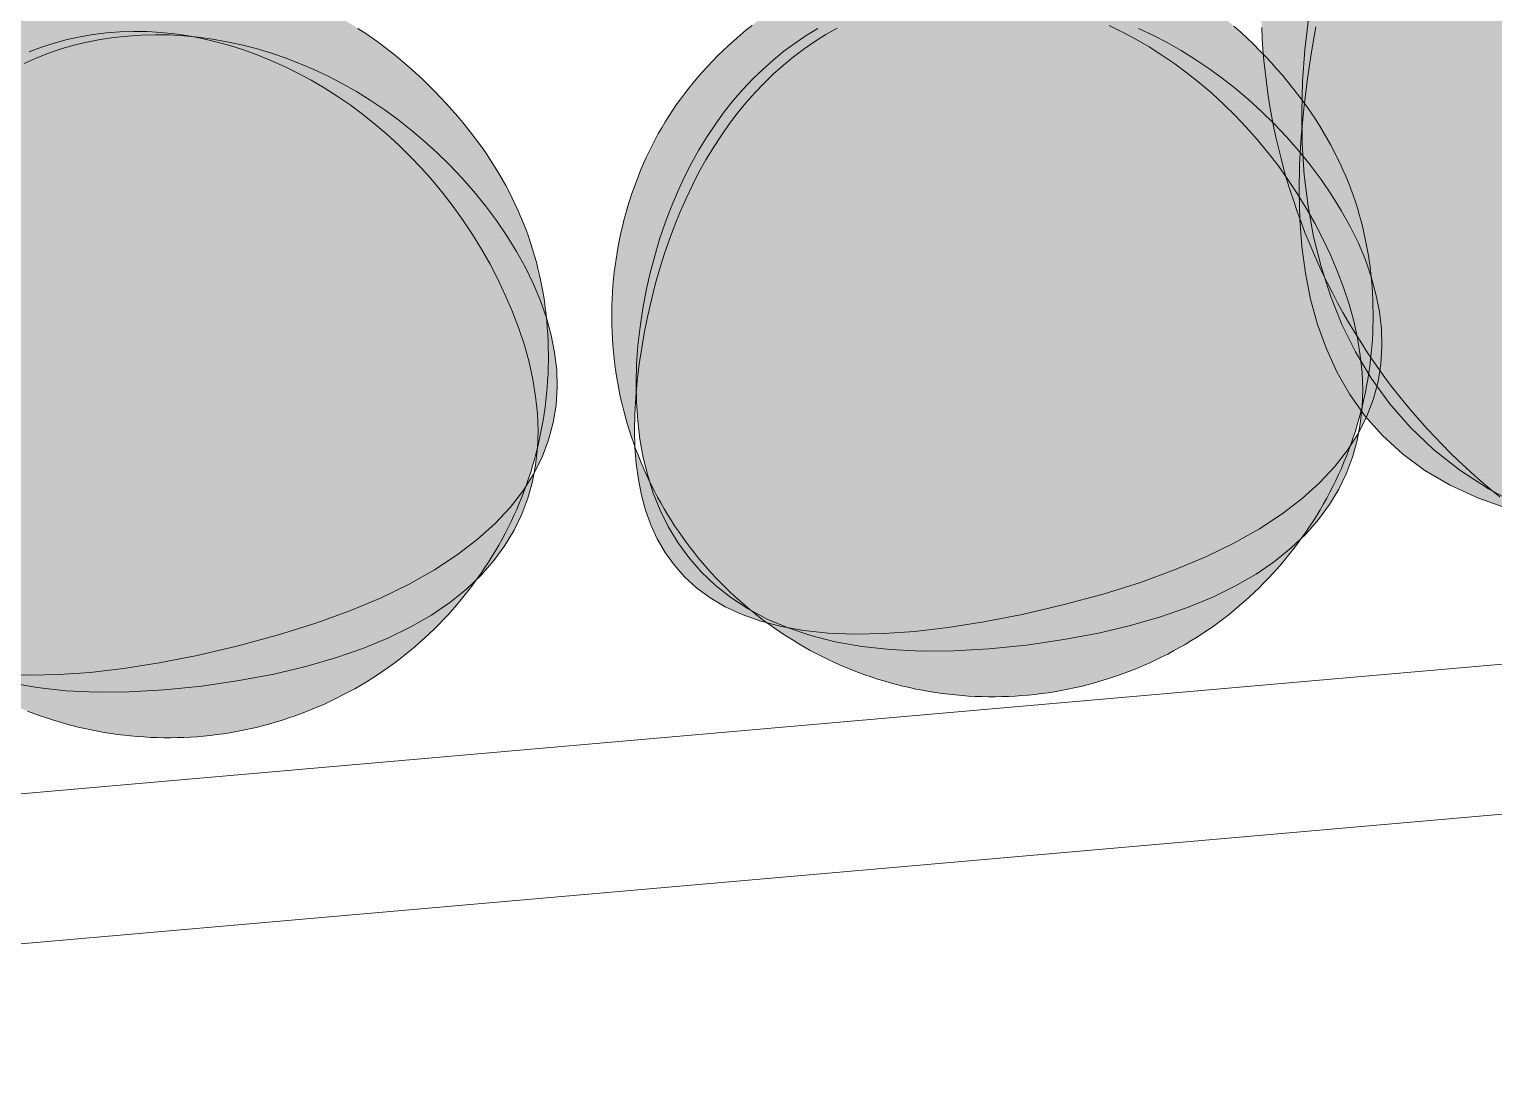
# Model space of a CAD drawing. Header units: centimetres. Extents: x 0.3 to 84.3, y 0.3 to 59.7.
# Drawn here: x 15.9732 to 16.1302, y 46.9971 to 47.1103 of the extents above; entities that cross this region are included whole.
import ezdxf

# ---------------------------------------------------------------- set-up
doc = ezdxf.new("R2010")
doc.units = ezdxf.units.CM
doc.linetypes.add('AUSGEZOGEN', pattern=[0])
doc.linetypes.add('VERDECKT', pattern=[9.525, 6.35, -3.175])
doc.layers.add('Plankopf', color=7, linetype='AUSGEZOGEN', lineweight=25)

msp = doc.modelspace()

# ---------------------------------------------------------------- hatches: boundary and pattern name
at = {"layer": 'Plankopf', "linetype": 'AUSGEZOGEN', "lineweight": 13, "true_color": 0xedf5de}
h = msp.add_hatch(color=7, dxfattribs=at)
h.paths.add_polyline_path([(16.23671, 47.0894), (16.23721, 47.09018), (16.23711, 47.08991)], flags=16)
h.paths.add_polyline_path([(16.23868, 47.09251), (16.23721, 47.09018), (16.23734, 47.09054), (16.23772, 47.09166), (16.23809, 47.09279), (16.23844, 47.09392), (16.23877, 47.09506), (16.23907, 47.09621), (16.23931, 47.09714), (16.23931, 47.0971), (16.23898, 47.09408), (16.23869, 47.09256), (16.24014, 47.09545), (16.24131, 47.09853), (16.24213, 47.10164), (16.24263, 47.10476), (16.24283, 47.10789), (16.24274, 47.11102), (16.24238, 47.11414), (16.24177, 47.11724), (16.24092, 47.12037), (16.24071, 47.12211), (16.24054, 47.12329), (16.24036, 47.12446), (16.24015, 47.12563), (16.23993, 47.1268), (16.23968, 47.12796), (16.23941, 47.12912), (16.23911, 47.13028), (16.23879, 47.13143), (16.23845, 47.13259), (16.23808, 47.13374), (16.23769, 47.13488), (16.23728, 47.13603), (16.23684, 47.13717), (16.23637, 47.13831), (16.23587, 47.13945), (16.23535, 47.14059), (16.23481, 47.14172), (16.23423, 47.14285), (16.23363, 47.14398), (16.233, 47.14511), (16.23234, 47.14624), (16.23165, 47.14736), (16.23094, 47.14849), (16.23019, 47.14961), (16.22941, 47.15073), (16.2286, 47.15185), (16.22776, 47.15297), (16.22689, 47.15408), (16.22599, 47.1552), (16.22506, 47.15631), (16.22409, 47.15743), (16.22309, 47.15854), (16.22206, 47.15965), (16.22099, 47.16075), (16.21989, 47.16185), (16.21876, 47.16294), (16.2176, 47.16402), (16.21641, 47.16508), (16.21519, 47.16613), (16.21394, 47.16717), (16.21265, 47.16818), (16.21134, 47.16918), (16.21, 47.17015), (16.20863, 47.1711), (16.20723, 47.17203), (16.2058, 47.17292), (16.20434, 47.17379), (16.20285, 47.17462), (16.20134, 47.17542), (16.1998, 47.17618), (16.19823, 47.17691), (16.19664, 47.17759), (16.19502, 47.17824), (16.19337, 47.17884), (16.1917, 47.17939), (16.19001, 47.1799), (16.18828, 47.18036), (16.18654, 47.18076), (16.18477, 47.18112), (16.18297, 47.18141), (16.18115, 47.18165), (16.17933, 47.18183), (16.17751, 47.18195), (16.17571, 47.18201), (16.17391, 47.18202), (16.17213, 47.18196), (16.17036, 47.18186), (16.16861, 47.1817), (16.16687, 47.18149), (16.16515, 47.18123), (16.16344, 47.18093), (16.16175, 47.18058), (16.16007, 47.18018), (16.15842, 47.17975), (16.15678, 47.17928), (16.15517, 47.17877), (16.15357, 47.17822), (16.152, 47.17764), (16.15044, 47.17703), (16.14892, 47.17639), (16.14741, 47.17572), (16.14593, 47.17502), (16.14447, 47.1743), (16.14304, 47.17356), (16.14164, 47.17279), (16.14026, 47.17201), (16.13892, 47.1712), (16.1376, 47.17039), (16.13631, 47.16955), (16.13505, 47.16871), (16.13382, 47.16786), (16.13263, 47.16699), (16.13146, 47.16612), (16.13033, 47.16524), (16.12923, 47.16435), (16.12816, 47.16345), (16.12711, 47.16255), (16.1261, 47.16163), (16.12512, 47.16071), (16.12416, 47.15978), (16.12324, 47.15884), (16.12234, 47.1579), (16.12147, 47.15694), (16.12062, 47.15598), (16.11981, 47.15501), (16.11901, 47.15403), (16.11825, 47.15304), (16.11751, 47.15204), (16.11679, 47.15104), (16.1161, 47.15003), (16.11544, 47.14901), (16.1148, 47.14798), (16.11418, 47.14694), (16.11358, 47.1459), (16.11301, 47.14485), (16.11246, 47.14379), (16.11193, 47.14272), (16.11142, 47.14164), (16.11093, 47.14056), (16.11046, 47.13947), (16.11002, 47.13837), (16.10959, 47.13726), (16.10918, 47.13614), (16.1088, 47.13502), (16.10843, 47.13389), (16.10808, 47.13276), (16.10775, 47.13162), (16.10745, 47.13047), (16.10716, 47.12932), (16.10689, 47.12817), (16.10664, 47.127), (16.10642, 47.12584), (16.10621, 47.12467), (16.10602, 47.1235), (16.10586, 47.12232), (16.10571, 47.12114), (16.10558, 47.11996), (16.10548, 47.11878), (16.10539, 47.1176), (16.10533, 47.11641), (16.10528, 47.11522), (16.10526, 47.11404), (16.10526, 47.11285), (16.10527, 47.11166), (16.10531, 47.11048), (16.10537, 47.10929), (16.10545, 47.10811), (16.10555, 47.10693), (16.10567, 47.10575), (16.10581, 47.10457), (16.10598, 47.10339), (16.10616, 47.10222), (16.10637, 47.10105), (16.10659, 47.09989), (16.10684, 47.09873), (16.1071, 47.09757), (16.10739, 47.09642), (16.1077, 47.09527), (16.10802, 47.09413), (16.10837, 47.09299), (16.10874, 47.09187), (16.10912, 47.09074), (16.10931, 47.09284), (16.10936, 47.09581), (16.10953, 47.09879), (16.10963, 47.09981), (16.10966, 47.098), (16.10988, 47.09465), (16.11029, 47.09133), (16.11088, 47.08806), (16.11167, 47.08485), (16.112, 47.08382), (16.11184, 47.08416), (16.11134, 47.08524), (16.11086, 47.08632), (16.1104, 47.08742), (16.10995, 47.08852), (16.10953, 47.08963), (16.10938, 47.09004), (16.10961, 47.087), (16.11, 47.08414), (16.11055, 47.08136), (16.1113, 47.07865), (16.11224, 47.07603), (16.11339, 47.07352), (16.11477, 47.07113), (16.11638, 47.06887), (16.11826, 47.06675), (16.12039, 47.0648), (16.12281, 47.06302), (16.12552, 47.06142), (16.12854, 47.06003), (16.13188, 47.05885), (16.13298, 47.05856), (16.13369, 47.05804), (16.13466, 47.05736), (16.13564, 47.05669), (16.13663, 47.05604), (16.13764, 47.05541), (16.13866, 47.0548), (16.13968, 47.0542), (16.14072, 47.05362), (16.14177, 47.05306), (16.14282, 47.05252), (16.14389, 47.052), (16.14496, 47.0515), (16.14604, 47.05101), (16.14713, 47.05054), (16.14823, 47.0501), (16.14934, 47.04967), (16.15046, 47.04926), (16.15158, 47.04888), (16.15271, 47.04851), (16.15384, 47.04816), (16.15498, 47.04783), (16.15613, 47.04753), (16.15728, 47.04724), (16.15844, 47.04697), (16.1596, 47.04672), (16.16076, 47.0465), (16.16193, 47.04629), (16.1631, 47.0461), (16.16428, 47.04594), (16.16546, 47.04579), (16.16664, 47.04566), (16.16782, 47.04556), (16.169, 47.04547), (16.17019, 47.04541), (16.17138, 47.04536), (16.17256, 47.04534), (16.17375, 47.04534), (16.17494, 47.04535), (16.17612, 47.04539), (16.17731, 47.04545), (16.17849, 47.04553), (16.17967, 47.04563), (16.18085, 47.04575), (16.18203, 47.04589), (16.18321, 47.04606), (16.18438, 47.04624), (16.18555, 47.04645), (16.18671, 47.04667), (16.18788, 47.04692), (16.18903, 47.04718), (16.19018, 47.04747), (16.19133, 47.04778), (16.19247, 47.0481), (16.19361, 47.04845), (16.19474, 47.04882), (16.19586, 47.0492), (16.19697, 47.04961), (16.19808, 47.05003), (16.19918, 47.05048), (16.20028, 47.05094), (16.20136, 47.05142), (16.20244, 47.05192), (16.20351, 47.05244), (16.20457, 47.05297), (16.20562, 47.05353), (16.20666, 47.0541), (16.20769, 47.05469), (16.20871, 47.0553), (16.20971, 47.05593), (16.21071, 47.05657), (16.2117, 47.05723), (16.21267, 47.05791), (16.21363, 47.0586), (16.21458, 47.05932), (16.21552, 47.06005), (16.21644, 47.06079), (16.21735, 47.06155), (16.21825, 47.06233), (16.21913, 47.06312), (16.22, 47.06393), (16.22085, 47.06476), (16.22169, 47.0656), (16.22252, 47.06645), (16.22333, 47.06732), (16.22412, 47.0682), (16.2249, 47.06909), (16.22566, 47.07), (16.22641, 47.07092), (16.22714, 47.07186), (16.22786, 47.07281), (16.22663, 47.0719), (16.22848, 47.07366), (16.22924, 47.07439), (16.23153, 47.07698), (16.23349, 47.07965), (16.23515, 47.08242), (16.23651, 47.08525), (16.2376, 47.08814), (16.23841, 47.09109)])
h.paths.add_polyline_path([(16.12992, 47.06094), (16.13018, 47.06073), (16.13015, 47.06075)], flags=16)
h.paths.add_polyline_path([(16.17762, 47.17055), (16.17869, 47.17045), (16.18189, 47.16964), (16.17942, 47.17021)], flags=16)
h = msp.add_hatch(color=7, dxfattribs=at)
h.paths.add_polyline_path([(16.11452, 47.0652), (16.11482, 47.06567), (16.11476, 47.0655)], flags=16)
h.paths.add_polyline_path([(16.11571, 47.06707), (16.11482, 47.06567), (16.1149, 47.06588), (16.11513, 47.06655), (16.11535, 47.06723), (16.11556, 47.06791), (16.11576, 47.0686), (16.11594, 47.06928), (16.11608, 47.06984), (16.11608, 47.06982), (16.11588, 47.06801), (16.11571, 47.0671), (16.11658, 47.06883), (16.11728, 47.07068), (16.11778, 47.07254), (16.11808, 47.07441), (16.1182, 47.07629), (16.11814, 47.07817), (16.11793, 47.08004), (16.11756, 47.08191), (16.11705, 47.08378), (16.11692, 47.08483), (16.11682, 47.08553), (16.11671, 47.08623), (16.11659, 47.08694), (16.11645, 47.08764), (16.1163, 47.08833), (16.11614, 47.08903), (16.11596, 47.08973), (16.11577, 47.09042), (16.11557, 47.09111), (16.11535, 47.0918), (16.11511, 47.09249), (16.11486, 47.09318), (16.1146, 47.09386), (16.11432, 47.09455), (16.11402, 47.09523), (16.11371, 47.09591), (16.11338, 47.09659), (16.11304, 47.09727), (16.11268, 47.09795), (16.1123, 47.09863), (16.1119, 47.0993), (16.11149, 47.09998), (16.11106, 47.10065), (16.11061, 47.10132), (16.11014, 47.102), (16.10966, 47.10267), (16.10916, 47.10334), (16.10863, 47.10401), (16.10809, 47.10468), (16.10753, 47.10535), (16.10695, 47.10602), (16.10635, 47.10668), (16.10573, 47.10735), (16.10509, 47.10801), (16.10443, 47.10867), (16.10376, 47.10932), (16.10306, 47.10997), (16.10234, 47.11061), (16.10161, 47.11124), (16.10086, 47.11186), (16.10009, 47.11247), (16.0993, 47.11307), (16.0985, 47.11365), (16.09767, 47.11422), (16.09683, 47.11477), (16.09597, 47.11531), (16.0951, 47.11583), (16.09421, 47.11633), (16.0933, 47.11681), (16.09238, 47.11727), (16.09144, 47.1177), (16.09048, 47.11811), (16.08951, 47.1185), (16.08852, 47.11886), (16.08752, 47.11919), (16.0865, 47.1195), (16.08547, 47.11977), (16.08442, 47.12002), (16.08336, 47.12023), (16.08228, 47.12041), (16.08119, 47.12055), (16.08009, 47.12066), (16.079, 47.12073), (16.07792, 47.12077), (16.07684, 47.12077), (16.07578, 47.12074), (16.07472, 47.12067), (16.07366, 47.12058), (16.07262, 47.12045), (16.07158, 47.1203), (16.07056, 47.12011), (16.06955, 47.1199), (16.06854, 47.11967), (16.06755, 47.11941), (16.06657, 47.11913), (16.0656, 47.11882), (16.06464, 47.11849), (16.06369, 47.11815), (16.06276, 47.11778), (16.06185, 47.11739), (16.06094, 47.11699), (16.06005, 47.11657), (16.05918, 47.11614), (16.05832, 47.11569), (16.05748, 47.11523), (16.05666, 47.11476), (16.05585, 47.11428), (16.05506, 47.11379), (16.05428, 47.11329), (16.05353, 47.11278), (16.05279, 47.11227), (16.05207, 47.11175), (16.05137, 47.11123), (16.05069, 47.1107), (16.05003, 47.11017), (16.04939, 47.10963), (16.04876, 47.10909), (16.04816, 47.10854), (16.04757, 47.10799), (16.04699, 47.10743), (16.04644, 47.10686), (16.0459, 47.1063), (16.04538, 47.10572), (16.04487, 47.10515), (16.04438, 47.10456), (16.0439, 47.10397), (16.04345, 47.10338), (16.043, 47.10278), (16.04257, 47.10218), (16.04216, 47.10157), (16.04176, 47.10096), (16.04137, 47.10035), (16.041, 47.09972), (16.04064, 47.0991), (16.0403, 47.09847), (16.03997, 47.09783), (16.03965, 47.09719), (16.03935, 47.09654), (16.03906, 47.09589), (16.03878, 47.09524), (16.03851, 47.09458), (16.03825, 47.09391), (16.03801, 47.09325), (16.03777, 47.09257), (16.03755, 47.0919), (16.03735, 47.09121), (16.03715, 47.09053), (16.03696, 47.08984), (16.03679, 47.08915), (16.03663, 47.08846), (16.03648, 47.08776), (16.03635, 47.08706), (16.03622, 47.08636), (16.03611, 47.08566), (16.03601, 47.08495), (16.03592, 47.08425), (16.03585, 47.08354), (16.03578, 47.08283), (16.03573, 47.08212), (16.03569, 47.08141), (16.03567, 47.08069), (16.03565, 47.07998), (16.03565, 47.07927), (16.03566, 47.07856), (16.03568, 47.07785), (16.03572, 47.07713), (16.03577, 47.07642), (16.03583, 47.07571), (16.0359, 47.07501), (16.03599, 47.0743), (16.03608, 47.07359), (16.03619, 47.07289), (16.03632, 47.07219), (16.03645, 47.07149), (16.0366, 47.07079), (16.03676, 47.0701), (16.03693, 47.06941), (16.03712, 47.06872), (16.03731, 47.06804), (16.03752, 47.06736), (16.03774, 47.06668), (16.03797, 47.066), (16.03808, 47.06726), (16.03811, 47.06905), (16.03822, 47.07083), (16.03827, 47.07145), (16.03829, 47.07036), (16.03843, 47.06835), (16.03867, 47.06636), (16.03903, 47.0644), (16.0395, 47.06247), (16.0397, 47.06185), (16.0396, 47.06206), (16.0393, 47.0627), (16.03901, 47.06335), (16.03873, 47.06401), (16.03847, 47.06467), (16.03821, 47.06533), (16.03812, 47.06558), (16.03827, 47.06376), (16.0385, 47.06204), (16.03883, 47.06037), (16.03927, 47.05875), (16.03984, 47.05718), (16.04053, 47.05567), (16.04136, 47.05423), (16.04233, 47.05288), (16.04345, 47.05161), (16.04473, 47.05044), (16.04618, 47.04937), (16.04781, 47.04841), (16.04962, 47.04758), (16.05162, 47.04687), (16.05228, 47.04669), (16.05271, 47.04638), (16.05329, 47.04597), (16.05388, 47.04557), (16.05448, 47.04519), (16.05508, 47.04481), (16.05569, 47.04444), (16.05631, 47.04408), (16.05693, 47.04373), (16.05756, 47.0434), (16.05819, 47.04307), (16.05883, 47.04276), (16.05947, 47.04246), (16.06012, 47.04216), (16.06078, 47.04189), (16.06144, 47.04162), (16.0621, 47.04136), (16.06277, 47.04112), (16.06344, 47.04088), (16.06412, 47.04066), (16.0648, 47.04046), (16.06549, 47.04026), (16.06617, 47.04007), (16.06686, 47.0399), (16.06756, 47.03974), (16.06825, 47.03959), (16.06895, 47.03946), (16.06966, 47.03933), (16.07036, 47.03922), (16.07106, 47.03912), (16.07177, 47.03903), (16.07248, 47.03896), (16.07319, 47.03889), (16.0739, 47.03884), (16.07461, 47.0388), (16.07532, 47.03878), (16.07603, 47.03876), (16.07675, 47.03876), (16.07746, 47.03877), (16.07817, 47.03879), (16.07888, 47.03883), (16.07959, 47.03888), (16.0803, 47.03894), (16.08101, 47.03901), (16.08172, 47.0391), (16.08242, 47.03919), (16.08312, 47.0393), (16.08383, 47.03943), (16.08453, 47.03956), (16.08522, 47.03971), (16.08592, 47.03987), (16.08661, 47.04004), (16.08729, 47.04023), (16.08798, 47.04042), (16.08866, 47.04063), (16.08934, 47.04085), (16.09001, 47.04108), (16.09068, 47.04132), (16.09135, 47.04158), (16.09201, 47.04184), (16.09266, 47.04212), (16.09331, 47.04241), (16.09396, 47.04271), (16.0946, 47.04302), (16.09524, 47.04334), (16.09587, 47.04368), (16.09649, 47.04402), (16.09711, 47.04437), (16.09772, 47.04474), (16.09832, 47.04511), (16.09892, 47.0455), (16.09951, 47.0459), (16.1001, 47.0463), (16.10068, 47.04672), (16.10124, 47.04715), (16.10181, 47.04759), (16.10236, 47.04803), (16.10291, 47.04849), (16.10344, 47.04896), (16.10397, 47.04943), (16.10449, 47.04992), (16.10501, 47.05041), (16.10551, 47.05092), (16.10601, 47.05143), (16.10649, 47.05195), (16.10697, 47.05248), (16.10744, 47.05302), (16.10789, 47.05356), (16.10834, 47.05411), (16.10878, 47.05467), (16.10921, 47.05524), (16.10848, 47.0547), (16.10959, 47.05575), (16.11004, 47.05619), (16.11141, 47.05774), (16.11259, 47.05935), (16.11358, 47.06101), (16.1144, 47.06271), (16.11505, 47.06444), (16.11555, 47.06621)])
h.paths.add_polyline_path([(16.05045, 47.04812), (16.0506, 47.048), (16.05059, 47.04801)], flags=16)
h.paths.add_polyline_path([(16.07907, 47.11389), (16.07971, 47.11383), (16.08163, 47.11334), (16.08015, 47.11369)], flags=16)
h = msp.add_hatch(color=7, dxfattribs=at)
h.paths.add_polyline_path([(16.02613, 47.0608), (16.02643, 47.06127), (16.02637, 47.06111)], flags=16)
h.paths.add_polyline_path([(16.02731, 47.06267), (16.02643, 47.06127), (16.0265, 47.06148), (16.02674, 47.06216), (16.02696, 47.06283), (16.02716, 47.06352), (16.02736, 47.0642), (16.02755, 47.06489), (16.02769, 47.06545), (16.02769, 47.06542), (16.02749, 47.06361), (16.02732, 47.0627), (16.02818, 47.06443), (16.02888, 47.06628), (16.02938, 47.06814), (16.02968, 47.07002), (16.0298, 47.0719), (16.02975, 47.07378), (16.02953, 47.07565), (16.02917, 47.07751), (16.02865, 47.07939), (16.02853, 47.08043), (16.02843, 47.08114), (16.02832, 47.08184), (16.02819, 47.08254), (16.02806, 47.08324), (16.02791, 47.08394), (16.02774, 47.08464), (16.02757, 47.08533), (16.02738, 47.08602), (16.02717, 47.08671), (16.02695, 47.0874), (16.02672, 47.08809), (16.02647, 47.08878), (16.0262, 47.08947), (16.02592, 47.09015), (16.02563, 47.09083), (16.02531, 47.09152), (16.02499, 47.0922), (16.02464, 47.09288), (16.02428, 47.09355), (16.0239, 47.09423), (16.02351, 47.09491), (16.02309, 47.09558), (16.02266, 47.09626), (16.02221, 47.09693), (16.02175, 47.0976), (16.02126, 47.09827), (16.02076, 47.09894), (16.02024, 47.09961), (16.0197, 47.10028), (16.01914, 47.10095), (16.01856, 47.10162), (16.01795, 47.10229), (16.01734, 47.10295), (16.0167, 47.10361), (16.01604, 47.10427), (16.01536, 47.10493), (16.01466, 47.10557), (16.01395, 47.10621), (16.01321, 47.10684), (16.01246, 47.10746), (16.01169, 47.10807), (16.01091, 47.10867), (16.0101, 47.10926), (16.00928, 47.10982), (16.00844, 47.11038), (16.00758, 47.11092), (16.0067, 47.11143), (16.00581, 47.11193), (16.00491, 47.11241), (16.00398, 47.11287), (16.00304, 47.11331), (16.00209, 47.11372), (16.00111, 47.1141), (16.00013, 47.11446), (15.99912, 47.1148), (15.9981, 47.1151), (15.99707, 47.11538), (15.99602, 47.11562), (15.99496, 47.11583), (15.99388, 47.11601), (15.99279, 47.11616), (15.9917, 47.11626), (15.99061, 47.11634), (15.98953, 47.11637), (15.98845, 47.11637), (15.98738, 47.11634), (15.98632, 47.11628), (15.98527, 47.11618), (15.98422, 47.11606), (15.98319, 47.1159), (15.98216, 47.11572), (15.98115, 47.11551), (15.98015, 47.11527), (15.97915, 47.11501), (15.97817, 47.11473), (15.9772, 47.11443), (15.97624, 47.1141), (15.9753, 47.11375), (15.97437, 47.11338), (15.97345, 47.113), (15.97255, 47.1126), (15.97166, 47.11218), (15.97079, 47.11175), (15.96993, 47.1113), (15.96909, 47.11084), (15.96826, 47.11037), (15.96745, 47.10989), (15.96666, 47.1094), (15.96589, 47.1089), (15.96513, 47.10839), (15.96439, 47.10788), (15.96368, 47.10736), (15.96298, 47.10684), (15.9623, 47.10631), (15.96164, 47.10577), (15.96099, 47.10524), (15.96037, 47.10469), (15.95976, 47.10414), (15.95917, 47.10359), (15.9586, 47.10303), (15.95804, 47.10247), (15.9575, 47.1019), (15.95698, 47.10133), (15.95647, 47.10075), (15.95598, 47.10017), (15.95551, 47.09958), (15.95505, 47.09899), (15.95461, 47.09839), (15.95418, 47.09779), (15.95376, 47.09718), (15.95336, 47.09657), (15.95298, 47.09595), (15.95261, 47.09533), (15.95225, 47.0947), (15.95191, 47.09407), (15.95157, 47.09343), (15.95126, 47.09279), (15.95095, 47.09215), (15.95066, 47.0915), (15.95038, 47.09084), (15.95011, 47.09018), (15.94986, 47.08952), (15.94961, 47.08885), (15.94938, 47.08818), (15.94916, 47.0875), (15.94895, 47.08682), (15.94875, 47.08614), (15.94857, 47.08545), (15.9484, 47.08476), (15.94824, 47.08406), (15.94809, 47.08337), (15.94795, 47.08267), (15.94783, 47.08197), (15.94771, 47.08126), (15.94761, 47.08056), (15.94753, 47.07985), (15.94745, 47.07914), (15.94739, 47.07843), (15.94734, 47.07772), (15.9473, 47.07701), (15.94727, 47.0763), (15.94726, 47.07559), (15.94726, 47.07487), (15.94727, 47.07416), (15.94729, 47.07345), (15.94732, 47.07274), (15.94737, 47.07203), (15.94743, 47.07132), (15.9475, 47.07061), (15.94759, 47.0699), (15.94769, 47.0692), (15.9478, 47.0685), (15.94792, 47.06779), (15.94806, 47.0671), (15.9482, 47.0664), (15.94836, 47.0657), (15.94854, 47.06501), (15.94872, 47.06433), (15.94892, 47.06364), (15.94912, 47.06296), (15.94934, 47.06228), (15.94958, 47.06161), (15.94969, 47.06287), (15.94972, 47.06465), (15.94982, 47.06644), (15.94988, 47.06705), (15.9499, 47.06596), (15.95003, 47.06395), (15.95027, 47.06196), (15.95063, 47.06), (15.95111, 47.05807), (15.9513, 47.05746), (15.9512, 47.05766), (15.9509, 47.05831), (15.95062, 47.05896), (15.95034, 47.05961), (15.95007, 47.06027), (15.94982, 47.06094), (15.94973, 47.06118), (15.94987, 47.05936), (15.9501, 47.05765), (15.95043, 47.05598), (15.95088, 47.05435), (15.95144, 47.05278), (15.95213, 47.05127), (15.95296, 47.04984), (15.95393, 47.04848), (15.95505, 47.04721), (15.95634, 47.04604), (15.95779, 47.04497), (15.95941, 47.04402), (15.96122, 47.04318), (15.96323, 47.04247), (15.96389, 47.0423), (15.96431, 47.04199), (15.9649, 47.04158), (15.96549, 47.04118), (15.96608, 47.04079), (15.96669, 47.04041), (15.96729, 47.04004), (15.96791, 47.03968), (15.96853, 47.03934), (15.96916, 47.039), (15.96979, 47.03868), (15.97043, 47.03836), (15.97108, 47.03806), (15.97173, 47.03777), (15.97238, 47.03749), (15.97304, 47.03722), (15.97371, 47.03697), (15.97437, 47.03672), (15.97505, 47.03649), (15.97572, 47.03627), (15.97641, 47.03606), (15.97709, 47.03586), (15.97778, 47.03568), (15.97847, 47.03551), (15.97916, 47.03535), (15.97986, 47.0352), (15.98056, 47.03506), (15.98126, 47.03494), (15.98196, 47.03482), (15.98267, 47.03472), (15.98338, 47.03464), (15.98408, 47.03456), (15.98479, 47.0345), (15.9855, 47.03445), (15.98621, 47.03441), (15.98693, 47.03438), (15.98764, 47.03437), (15.98835, 47.03437), (15.98906, 47.03438), (15.98977, 47.0344), (15.99049, 47.03443), (15.9912, 47.03448), (15.99191, 47.03454), (15.99261, 47.03461), (15.99332, 47.0347), (15.99403, 47.0348), (15.99473, 47.03491), (15.99543, 47.03503), (15.99613, 47.03517), (15.99683, 47.03531), (15.99752, 47.03547), (15.99821, 47.03565), (15.9989, 47.03583), (15.99958, 47.03603), (16.00026, 47.03623), (16.00094, 47.03645), (16.00162, 47.03668), (16.00229, 47.03693), (16.00295, 47.03718), (16.00361, 47.03745), (16.00427, 47.03773), (16.00492, 47.03801), (16.00557, 47.03831), (16.00621, 47.03863), (16.00684, 47.03895), (16.00747, 47.03928), (16.0081, 47.03962), (16.00871, 47.03998), (16.00932, 47.04034), (16.00993, 47.04072), (16.01053, 47.04111), (16.01112, 47.0415), (16.0117, 47.04191), (16.01228, 47.04233), (16.01285, 47.04275), (16.01341, 47.04319), (16.01397, 47.04364), (16.01451, 47.04409), (16.01505, 47.04456), (16.01558, 47.04504), (16.0161, 47.04552), (16.01661, 47.04602), (16.01712, 47.04652), (16.01761, 47.04703), (16.0181, 47.04755), (16.01857, 47.04808), (16.01904, 47.04862), (16.0195, 47.04917), (16.01995, 47.04972), (16.02039, 47.05028), (16.02082, 47.05085), (16.02008, 47.0503), (16.02119, 47.05136), (16.02165, 47.0518), (16.02302, 47.05335), (16.02419, 47.05496), (16.02519, 47.05661), (16.02601, 47.05831), (16.02666, 47.06005), (16.02715, 47.06182)])
h.paths.add_polyline_path([(15.96206, 47.04373), (15.96221, 47.0436), (15.96219, 47.04361)], flags=16)
h.paths.add_polyline_path([(15.99067, 47.1095), (15.99132, 47.10943), (15.99323, 47.10895), (15.99175, 47.10929)], flags=16)

# ---------------------------------------------------------------- linework, layer by layer
at = {"layer": 'Plankopf', "color": 7, "linetype": 'VERDECKT', "lineweight": 13}
for p, q in [((16.71968, 47.09374), (15.79347, 47.01271)), ((16.73568, 47.07908), (15.79845, 46.99708))]:
    msp.add_line(p, q, dxfattribs=at)
at = {"layer": 'Plankopf', "color": 7, "linetype": 'AUSGEZOGEN', "lineweight": 13}
for points in [[(16.13301, 47.05922), (16.12962, 47.06103), (16.12653, 47.06305), (16.12374, 47.06526), (16.12124, 47.06765), (16.11902, 47.07019), (16.11706, 47.07289), (16.11536, 47.07572), (16.1139, 47.07866), (16.11268, 47.08171), (16.11167, 47.08485), (16.11088, 47.08806), (16.11029, 47.09133), (16.10988, 47.09465), (16.10966, 47.098), (16.1096, 47.10136), (16.10969, 47.10472), (16.10993, 47.10807), (16.11031, 47.11139)], [(15.97268, 47.10663), (15.97396, 47.1072), (15.97528, 47.10771), (15.97662, 47.10817), (15.978, 47.10857), (15.9794, 47.1089), (15.98082, 47.10918), (15.98227, 47.1094), (15.98374, 47.10956), (15.98523, 47.10966), (15.98673, 47.10969), (15.98825, 47.10967), (15.98978, 47.10958), (15.99132, 47.10943), (15.99286, 47.10922), (15.99441, 47.10895), (15.99597, 47.10861), (15.99753, 47.10821), (15.99908, 47.10775), (16.00063, 47.10722), (16.00218, 47.10663), (16.00372, 47.10597), (16.00525, 47.10525), (16.00677, 47.10446), (16.00828, 47.10361), (16.00977, 47.10269), (16.01124, 47.1017), (16.01269, 47.10064), (16.01412, 47.09952), (16.01552, 47.09834), (16.0169, 47.09708), (16.01825, 47.09575), (16.01957, 47.09436), (16.02085, 47.0929), (16.0221, 47.09137), (16.02328, 47.08979), (16.0244, 47.08815), (16.02545, 47.08647), (16.02641, 47.08474), (16.02727, 47.08298), (16.02802, 47.08118), (16.02866, 47.07936), (16.02917, 47.07751), (16.02953, 47.07565), (16.02975, 47.07378), (16.0298, 47.0719), (16.02968, 47.07002), (16.02938, 47.06814), (16.02888, 47.06628), (16.02818, 47.06443), (16.02727, 47.06261), (16.02613, 47.0608), (16.02475, 47.05903), (16.02313, 47.0573), (16.02124, 47.05561), (16.01909, 47.05396), (16.01666, 47.05237), (16.01394, 47.05083), (16.01092, 47.04936), (16.00758, 47.04796), (16.00393, 47.04663), (15.99994, 47.04538), (15.9956, 47.04421)], [(15.97304, 47.03722), (15.97371, 47.03697), (15.97437, 47.03672), (15.97505, 47.03649), (15.97572, 47.03627), (15.97641, 47.03606), (15.97709, 47.03586), (15.97778, 47.03568), (15.97847, 47.03551), (15.97916, 47.03535), (15.97986, 47.0352), (15.98056, 47.03506), (15.98126, 47.03494), (15.98196, 47.03482), (15.98267, 47.03472), (15.98338, 47.03464), (15.98408, 47.03456), (15.98479, 47.0345), (15.9855, 47.03445), (15.98621, 47.03441), (15.98693, 47.03438), (15.98764, 47.03437), (15.98835, 47.03437), (15.98906, 47.03438), (15.98977, 47.0344), (15.99049, 47.03443), (15.9912, 47.03448), (15.99191, 47.03454), (15.99261, 47.03461), (15.99332, 47.0347), (15.99403, 47.0348), (15.99473, 47.03491), (15.99543, 47.03503), (15.99613, 47.03517), (15.99683, 47.03531), (15.99752, 47.03547), (15.99821, 47.03565), (15.9989, 47.03583), (15.99958, 47.03603), (16.00026, 47.03623), (16.00094, 47.03645), (16.00162, 47.03668), (16.00229, 47.03693), (16.00295, 47.03718), (16.00361, 47.03745), (16.00427, 47.03773), (16.00492, 47.03801), (16.00557, 47.03831), (16.00621, 47.03863), (16.00684, 47.03895), (16.00747, 47.03928), (16.0081, 47.03962), (16.00871, 47.03998), (16.00932, 47.04034), (16.00993, 47.04072), (16.01053, 47.04111), (16.01112, 47.0415), (16.0117, 47.04191), (16.01228, 47.04233), (16.01285, 47.04275), (16.01341, 47.04319), (16.01397, 47.04364), (16.01451, 47.04409), (16.01505, 47.04456), (16.01558, 47.04504), (16.0161, 47.04552), (16.01661, 47.04602), (16.01712, 47.04652), (16.01761, 47.04703), (16.0181, 47.04755), (16.01857, 47.04808), (16.01904, 47.04862), (16.0195, 47.04917), (16.01995, 47.04972), (16.02039, 47.05028), (16.02082, 47.05085), (16.02124, 47.05142), (16.02165, 47.05201), (16.02205, 47.0526), (16.02244, 47.05319), (16.02281, 47.0538), (16.02318, 47.0544), (16.02354, 47.05502), (16.02389, 47.05564), (16.02422, 47.05627), (16.02455, 47.0569), (16.02486, 47.05754), (16.02516, 47.05819), (16.02546, 47.05884), (16.02574, 47.05949), (16.026, 47.06015), (16.02626, 47.06082), (16.0265, 47.06148), (16.02674, 47.06216), (16.02696, 47.06283), (16.02716, 47.06352), (16.02736, 47.0642), (16.02755, 47.06489), (16.02772, 47.06558), (16.02788, 47.06627), (16.02803, 47.06697), (16.02816, 47.06767), (16.02829, 47.06837), (16.0284, 47.06907), (16.0285, 47.06978), (16.02859, 47.07049), (16.02866, 47.07119), (16.02873, 47.0719), (16.02878, 47.07261), (16.02882, 47.07332), (16.02884, 47.07404), (16.02886, 47.07475), (16.02886, 47.07546), (16.02885, 47.07617), (16.02883, 47.07688), (16.02879, 47.0776), (16.02874, 47.07831), (16.02868, 47.07902), (16.02861, 47.07972), (16.02853, 47.08043), (16.02843, 47.08114), (16.02832, 47.08184), (16.02819, 47.08254), (16.02806, 47.08324), (16.02791, 47.08394), (16.02774, 47.08464), (16.02757, 47.08533), (16.02738, 47.08602), (16.02717, 47.08671), (16.02695, 47.0874), (16.02672, 47.08809), (16.02647, 47.08878), (16.0262, 47.08947), (16.02592, 47.09015), (16.02563, 47.09083), (16.02531, 47.09152), (16.02499, 47.0922), (16.02464, 47.09288), (16.02428, 47.09355), (16.0239, 47.09423), (16.02351, 47.09491), (16.02309, 47.09558), (16.02266, 47.09626), (16.02221, 47.09693), (16.02175, 47.0976), (16.02126, 47.09827), (16.02076, 47.09894), (16.02024, 47.09961), (16.0197, 47.10028), (16.01914, 47.10095), (16.01856, 47.10162), (16.01795, 47.10229), (16.01734, 47.10295), (16.0167, 47.10361), (16.01604, 47.10427), (16.01536, 47.10493), (16.01466, 47.10557), (16.01395, 47.10621), (16.01321, 47.10684), (16.01246, 47.10746), (16.01169, 47.10807), (16.01091, 47.10867), (16.0101, 47.10926), (16.00928, 47.10982), (16.00844, 47.11038)], [(15.97321, 47.10785), (15.97454, 47.10836), (15.9759, 47.10879), (15.97727, 47.10917), (15.97867, 47.10948), (15.98008, 47.10972), (15.9815, 47.1099), (15.98294, 47.11001), (15.98439, 47.11005), (15.98585, 47.11003), (15.98732, 47.10994), (15.98879, 47.10979), (15.99027, 47.10957), (15.99175, 47.10929), (15.99323, 47.10895), (15.99471, 47.10854), (15.99619, 47.10807), (15.99766, 47.10754), (15.99912, 47.10695), (16.00057, 47.1063), (16.00201, 47.10559), (16.00343, 47.10483), (16.00484, 47.104), (16.00623, 47.10312), (16.0076, 47.10218), (16.00894, 47.10118), (16.01027, 47.10013), (16.01156, 47.09903), (16.01283, 47.09787), (16.01406, 47.09665), (16.01527, 47.09539), (16.01644, 47.09407), (16.01757, 47.0927), (16.01866, 47.09128), (16.01971, 47.08981), (16.02072, 47.08829), (16.02168, 47.08672), (16.0226, 47.0851), (16.02347, 47.08344), (16.02427, 47.08173), (16.02502, 47.07999), (16.02569, 47.07822), (16.02628, 47.07642), (16.02678, 47.0746), (16.02719, 47.07277), (16.02749, 47.07093), (16.02768, 47.06909), (16.02775, 47.06725), (16.02769, 47.06542), (16.02749, 47.06361), (16.02715, 47.06182), (16.02666, 47.06005), (16.02601, 47.05831), (16.02519, 47.05661), (16.02419, 47.05496), (16.02302, 47.05335), (16.02165, 47.0518), (16.02008, 47.0503), (16.01831, 47.04887), (16.01632, 47.04752), (16.0141, 47.04624), (16.01166, 47.04504), (16.00898, 47.04393), (16.00605, 47.04292), (16.00287, 47.042), (15.99942, 47.04119), (15.99571, 47.04049), (15.99171, 47.03991)], [(16.05069, 47.1107), (16.05003, 47.11017), (16.04939, 47.10963), (16.04876, 47.10909), (16.04816, 47.10854), (16.04757, 47.10799), (16.04699, 47.10743), (16.04644, 47.10686), (16.0459, 47.1063), (16.04538, 47.10572), (16.04487, 47.10515), (16.04438, 47.10456), (16.0439, 47.10397), (16.04345, 47.10338), (16.043, 47.10278), (16.04257, 47.10218), (16.04216, 47.10157), (16.04176, 47.10096), (16.04137, 47.10035), (16.041, 47.09972), (16.04064, 47.0991), (16.0403, 47.09847), (16.03997, 47.09783), (16.03965, 47.09719), (16.03935, 47.09654), (16.03906, 47.09589), (16.03878, 47.09524), (16.03851, 47.09458), (16.03825, 47.09391), (16.03801, 47.09325), (16.03777, 47.09257), (16.03755, 47.0919), (16.03735, 47.09121), (16.03715, 47.09053), (16.03696, 47.08984), (16.03679, 47.08915), (16.03663, 47.08846), (16.03648, 47.08776), (16.03635, 47.08706), (16.03622, 47.08636), (16.03611, 47.08566), (16.03601, 47.08495), (16.03592, 47.08425), (16.03585, 47.08354), (16.03578, 47.08283), (16.03573, 47.08212), (16.03569, 47.08141), (16.03567, 47.08069), (16.03565, 47.07998), (16.03565, 47.07927), (16.03566, 47.07856), (16.03568, 47.07785), (16.03572, 47.07713), (16.03577, 47.07642), (16.03583, 47.07571), (16.0359, 47.07501), (16.03599, 47.0743), (16.03608, 47.07359), (16.03619, 47.07289), (16.03632, 47.07219), (16.03645, 47.07149), (16.0366, 47.07079), (16.03676, 47.0701), (16.03693, 47.06941), (16.03712, 47.06872), (16.03731, 47.06804), (16.03752, 47.06736), (16.03774, 47.06668), (16.03797, 47.066), (16.03821, 47.06533), (16.03847, 47.06467), (16.03873, 47.06401), (16.03901, 47.06335), (16.0393, 47.0627), (16.0396, 47.06206), (16.03991, 47.06141), (16.04023, 47.06078), (16.04057, 47.06015), (16.04091, 47.05953), (16.04126, 47.05891), (16.04163, 47.0583), (16.042, 47.05769), (16.04239, 47.05709), (16.04279, 47.0565), (16.04319, 47.05592), (16.04361, 47.05534), (16.04404, 47.05477), (16.04448, 47.05421), (16.04492, 47.05366), (16.04538, 47.05311), (16.04585, 47.05257), (16.04632, 47.05204), (16.04681, 47.05152), (16.0473, 47.05101), (16.04781, 47.0505), (16.04832, 47.05001), (16.04884, 47.04952), (16.04937, 47.04905), (16.04991, 47.04858), (16.05045, 47.04812), (16.051, 47.04767), (16.05156, 47.04723), (16.05213, 47.0468), (16.05271, 47.04638), (16.05329, 47.04597), (16.05388, 47.04557), (16.05448, 47.04519), (16.05508, 47.04481), (16.05569, 47.04444), (16.05631, 47.04408), (16.05693, 47.04373), (16.05756, 47.0434), (16.05819, 47.04307), (16.05883, 47.04276), (16.05947, 47.04246), (16.06012, 47.04216), (16.06078, 47.04189), (16.06144, 47.04162), (16.0621, 47.04136), (16.06277, 47.04112), (16.06344, 47.04088), (16.06412, 47.04066), (16.0648, 47.04046), (16.06549, 47.04026), (16.06617, 47.04007), (16.06686, 47.0399), (16.06756, 47.03974), (16.06825, 47.03959), (16.06895, 47.03946), (16.06966, 47.03933), (16.07036, 47.03922), (16.07106, 47.03912), (16.07177, 47.03903), (16.07248, 47.03896), (16.07319, 47.03889), (16.0739, 47.03884), (16.07461, 47.0388), (16.07532, 47.03878), (16.07603, 47.03876), (16.07675, 47.03876), (16.07746, 47.03877), (16.07817, 47.03879), (16.07888, 47.03883), (16.07959, 47.03888), (16.0803, 47.03894), (16.08101, 47.03901), (16.08172, 47.0391), (16.08242, 47.03919), (16.08312, 47.0393), (16.08383, 47.03943), (16.08453, 47.03956), (16.08522, 47.03971), (16.08592, 47.03987), (16.08661, 47.04004), (16.08729, 47.04023), (16.08798, 47.04042), (16.08866, 47.04063), (16.08934, 47.04085), (16.09001, 47.04108), (16.09068, 47.04132), (16.09135, 47.04158), (16.09201, 47.04184), (16.09266, 47.04212), (16.09331, 47.04241), (16.09396, 47.04271), (16.0946, 47.04302), (16.09524, 47.04334), (16.09587, 47.04368), (16.09649, 47.04402), (16.09711, 47.04437), (16.09772, 47.04474), (16.09832, 47.04511), (16.09892, 47.0455), (16.09951, 47.0459), (16.1001, 47.0463), (16.10068, 47.04672), (16.10124, 47.04715), (16.10181, 47.04759), (16.10236, 47.04803), (16.10291, 47.04849), (16.10344, 47.04896), (16.10397, 47.04943), (16.10449, 47.04992), (16.10501, 47.05041), (16.10551, 47.05092), (16.10601, 47.05143), (16.10649, 47.05195), (16.10697, 47.05248), (16.10744, 47.05302), (16.10789, 47.05356), (16.10834, 47.05411), (16.10878, 47.05467), (16.10921, 47.05524), (16.10963, 47.05582), (16.11004, 47.0564), (16.11044, 47.05699), (16.11083, 47.05759), (16.11121, 47.05819), (16.11158, 47.0588), (16.11194, 47.05942), (16.11228, 47.06004), (16.11262, 47.06067), (16.11294, 47.0613), (16.11326, 47.06194), (16.11356, 47.06258), (16.11385, 47.06323), (16.11413, 47.06389), (16.1144, 47.06455), (16.11465, 47.06521), (16.1149, 47.06588), (16.11513, 47.06655), (16.11535, 47.06723), (16.11556, 47.06791), (16.11576, 47.0686), (16.11594, 47.06928), (16.11611, 47.06997), (16.11627, 47.07067), (16.11642, 47.07136), (16.11656, 47.07206), (16.11668, 47.07276), (16.1168, 47.07347), (16.1169, 47.07417), (16.11698, 47.07488), (16.11706, 47.07559), (16.11712, 47.0763), (16.11717, 47.07701), (16.11721, 47.07772), (16.11724, 47.07843), (16.11725, 47.07914), (16.11726, 47.07986), (16.11724, 47.08057), (16.11722, 47.08128), (16.11719, 47.08199), (16.11714, 47.0827), (16.11708, 47.08341), (16.11701, 47.08412), (16.11692, 47.08483), (16.11682, 47.08553), (16.11671, 47.08623), (16.11659, 47.08694), (16.11645, 47.08764), (16.1163, 47.08833), (16.11614, 47.08903), (16.11596, 47.08973), (16.11577, 47.09042), (16.11557, 47.09111), (16.11535, 47.0918), (16.11511, 47.09249), (16.11486, 47.09318), (16.1146, 47.09386), (16.11432, 47.09455), (16.11402, 47.09523), (16.11371, 47.09591), (16.11338, 47.09659), (16.11304, 47.09727), (16.11268, 47.09795), (16.1123, 47.09863), (16.1119, 47.0993), (16.11149, 47.09998), (16.11106, 47.10065), (16.11061, 47.10132), (16.11014, 47.102), (16.10966, 47.10267), (16.10916, 47.10334), (16.10863, 47.10401), (16.10809, 47.10468), (16.10753, 47.10535), (16.10695, 47.10602), (16.10635, 47.10668), (16.10573, 47.10735), (16.10509, 47.10801), (16.10443, 47.10867), (16.10376, 47.10932), (16.10306, 47.10997), (16.10234, 47.11061)], [(16.084, 47.0486), (16.07963, 47.04759), (16.07553, 47.04678), (16.0717, 47.04617), (16.06813, 47.04576), (16.0648, 47.04553), (16.06172, 47.04547), (16.05886, 47.04559), (16.05624, 47.04587), (16.05383, 47.04629), (16.05162, 47.04687), (16.04962, 47.04758), (16.04781, 47.04841), (16.04618, 47.04937), (16.04473, 47.05044), (16.04345, 47.05161), (16.04233, 47.05288), (16.04136, 47.05423), (16.04053, 47.05567), (16.03984, 47.05718), (16.03927, 47.05875), (16.03883, 47.06037), (16.0385, 47.06204), (16.03827, 47.06376), (16.03813, 47.0655), (16.03808, 47.06726), (16.03811, 47.06905), (16.03822, 47.07083), (16.03838, 47.07262), (16.0386, 47.07439), (16.03887, 47.07615), (16.03917, 47.07789), (16.03951, 47.0796), (16.0399, 47.08128), (16.04032, 47.08293), (16.04077, 47.08455), (16.04127, 47.08614), (16.0418, 47.08769), (16.04237, 47.08922), (16.04297, 47.09071), (16.04361, 47.09216), (16.04429, 47.09358), (16.045, 47.09496), (16.04575, 47.0963), (16.04654, 47.0976), (16.04736, 47.09886), (16.04821, 47.10008), (16.0491, 47.10126), (16.05002, 47.10239), (16.05098, 47.10348), (16.05197, 47.10451), (16.05299, 47.10551), (16.05405, 47.10645), (16.05514, 47.10734), (16.05626, 47.10818), (16.05742, 47.10897), (16.0586, 47.10971), (16.05982, 47.1104)], [(16.08011, 47.0443), (16.0761, 47.04389), (16.07233, 47.04367), (16.06881, 47.04365), (16.06552, 47.04381), (16.06245, 47.04415), (16.0596, 47.04465), (16.05697, 47.04532), (16.05454, 47.04613), (16.0523, 47.04709), (16.05027, 47.04818), (16.04841, 47.04939), (16.04674, 47.05071), (16.04524, 47.05215), (16.04391, 47.05367), (16.04273, 47.05529), (16.04171, 47.05699), (16.04084, 47.05876), (16.0401, 47.06059), (16.0395, 47.06247), (16.03903, 47.0644), (16.03867, 47.06636), (16.03843, 47.06835), (16.03829, 47.07036), (16.03826, 47.07237), (16.03831, 47.07439), (16.03846, 47.0764), (16.03868, 47.07839), (16.03898, 47.08036), (16.03934, 47.08229), (16.03977, 47.08418), (16.04025, 47.08602), (16.04078, 47.0878), (16.04137, 47.08953), (16.042, 47.09121), (16.04268, 47.09284), (16.04341, 47.0944), (16.04418, 47.09592), (16.045, 47.09738), (16.04586, 47.09878), (16.04676, 47.10013), (16.0477, 47.10142), (16.04868, 47.10265), (16.0497, 47.10382), (16.05075, 47.10493), (16.05184, 47.10599), (16.05296, 47.10699), (16.05411, 47.10792), (16.05529, 47.1088), (16.0565, 47.10961), (16.05774, 47.11037)], [(16.08896, 47.1107), (16.0904, 47.10999), (16.09183, 47.10922), (16.09324, 47.10839), (16.09462, 47.10751), (16.09599, 47.10657), (16.09734, 47.10558), (16.09866, 47.10453), (16.09996, 47.10342), (16.10122, 47.10226), (16.10246, 47.10105), (16.10366, 47.09978), (16.10483, 47.09846), (16.10596, 47.09709), (16.10706, 47.09567), (16.10811, 47.0942), (16.10912, 47.09268), (16.11008, 47.09112), (16.11099, 47.0895), (16.11186, 47.08783), (16.11267, 47.08613), (16.11341, 47.08439), (16.11409, 47.08261), (16.11468, 47.08082), (16.11518, 47.079), (16.11558, 47.07717), (16.11588, 47.07533), (16.11607, 47.07349), (16.11614, 47.07165), (16.11608, 47.06982), (16.11588, 47.06801), (16.11555, 47.06621), (16.11505, 47.06444), (16.1144, 47.06271), (16.11358, 47.06101), (16.11259, 47.05935), (16.11141, 47.05774), (16.11004, 47.05619), (16.10848, 47.0547), (16.1067, 47.05327), (16.10471, 47.05191), (16.1025, 47.05063), (16.10006, 47.04944), (16.09737, 47.04833), (16.09445, 47.04731), (16.09126, 47.0464), (16.08782, 47.04559), (16.0841, 47.04489), (16.08011, 47.0443)], [(16.09212, 47.11037), (16.09365, 47.10964), (16.09517, 47.10885), (16.09667, 47.108), (16.09816, 47.10708), (16.09963, 47.10609), (16.10108, 47.10504), (16.10251, 47.10392), (16.10392, 47.10273), (16.1053, 47.10147), (16.10665, 47.10015), (16.10797, 47.09876), (16.10925, 47.09729), (16.11049, 47.09577), (16.11168, 47.09419), (16.1128, 47.09255), (16.11384, 47.09086), (16.1148, 47.08914), (16.11567, 47.08737), (16.11642, 47.08557), (16.11706, 47.08375), (16.11756, 47.08191), (16.11793, 47.08004), (16.11814, 47.07817), (16.1182, 47.07629), (16.11808, 47.07441), (16.11778, 47.07254), (16.11728, 47.07068), (16.11658, 47.06883), (16.11567, 47.067), (16.11452, 47.0652), (16.11315, 47.06343), (16.11152, 47.06169), (16.10964, 47.06), (16.10749, 47.05836), (16.10506, 47.05676), (16.10233, 47.05523), (16.09931, 47.05376), (16.09598, 47.05235), (16.09232, 47.05102), (16.08833, 47.04977), (16.084, 47.0486)], [(16.10531, 47.11048), (16.10537, 47.10929), (16.10545, 47.10811), (16.10555, 47.10693), (16.10567, 47.10575), (16.10581, 47.10457), (16.10598, 47.10339), (16.10616, 47.10222), (16.10637, 47.10105), (16.10659, 47.09989), (16.10684, 47.09873), (16.1071, 47.09757), (16.10739, 47.09642), (16.1077, 47.09527), (16.10802, 47.09413), (16.10837, 47.09299), (16.10874, 47.09187), (16.10912, 47.09074), (16.10953, 47.08963), (16.10995, 47.08852), (16.1104, 47.08742), (16.11086, 47.08632), (16.11134, 47.08524), (16.11184, 47.08416), (16.11236, 47.08309), (16.11289, 47.08203), (16.11345, 47.08098), (16.11402, 47.07994), (16.11461, 47.07891), (16.11522, 47.0779), (16.11585, 47.07689), (16.11649, 47.07589), (16.11715, 47.0749), (16.11783, 47.07393), (16.11852, 47.07297), (16.11924, 47.07202), (16.11997, 47.07108), (16.12071, 47.07016), (16.12147, 47.06925), (16.12225, 47.06835), (16.12304, 47.06747), (16.12385, 47.0666), (16.12468, 47.06575), (16.12552, 47.06491), (16.12637, 47.06409), (16.12724, 47.06328), (16.12812, 47.06248), (16.12901, 47.0617), (16.12992, 47.06094), (16.13085, 47.06019)], [(16.13188, 47.05885), (16.12854, 47.06003), (16.12552, 47.06142), (16.12281, 47.06302), (16.12039, 47.0648), (16.11826, 47.06675), (16.11638, 47.06887), (16.11477, 47.07113), (16.11339, 47.07352), (16.11224, 47.07603), (16.1113, 47.07865), (16.11055, 47.08136), (16.11, 47.08414), (16.10961, 47.087), (16.10939, 47.0899), (16.10931, 47.09284), (16.10936, 47.09581), (16.10953, 47.09879), (16.10981, 47.10177), (16.11017, 47.10473), (16.11061, 47.10766), (16.11112, 47.11055)], [(15.9956, 47.04421), (15.99123, 47.04319), (15.98714, 47.04238), (15.98331, 47.04178), (15.97973, 47.04136), (15.97641, 47.04113), (15.97332, 47.04108), (15.97047, 47.04119)], [(15.99171, 47.03991), (15.9877, 47.03949), (15.98394, 47.03927), (15.98041, 47.03925), (15.97712, 47.03941), (15.97405, 47.03975), (15.97121, 47.04026)]]:
    msp.add_lwpolyline(points, dxfattribs=at)

doc.saveas('drawing.dxf')
